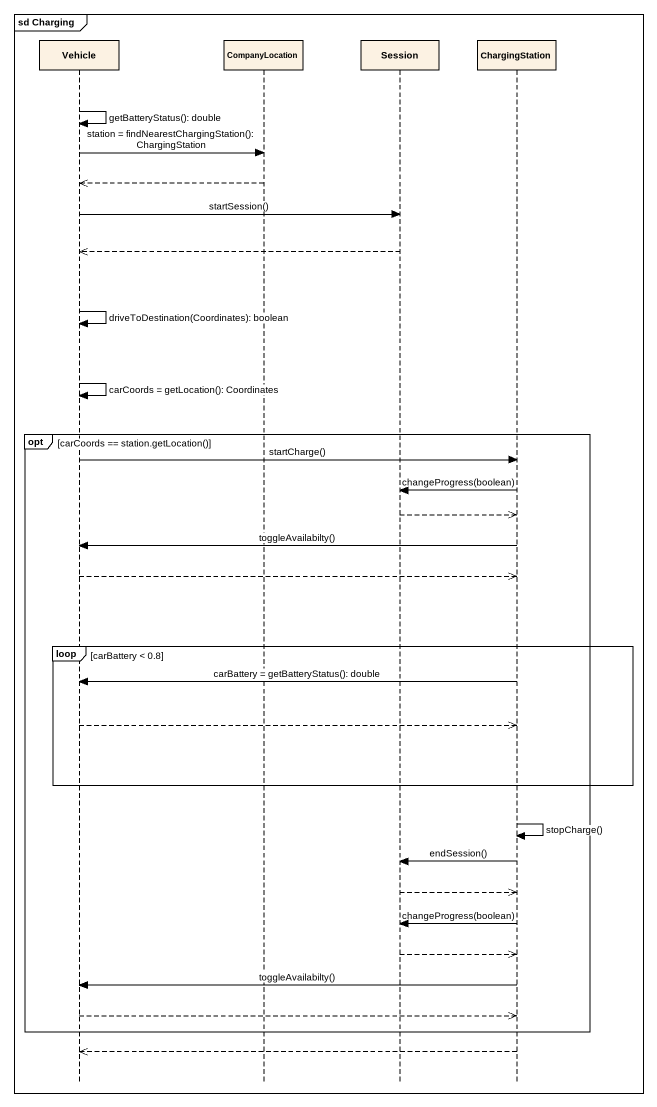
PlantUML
@startuml
mainframe sd Charging
hide footbox
participant Vehicle
participant CompanyLocation
participant Session
participant ChargingStation

Vehicle -> Vehicle : getBatteryStatus(): double
Vehicle -> CompanyLocation : station = findNearestChargingStation(): ChargingStation
CompanyLocation -->> Vehicle
Vehicle -> Session : startSession()
Session -->> Vehicle
Vehicle -> Vehicle : driveToDestination(Coordinates): boolean
Vehicle -> Vehicle : carCoords = getLocation(): Coordinates
opt carCoords == station.getLocation()
  Vehicle -> ChargingStation : startCharge()
  ChargingStation -> Session : changeProgress(boolean)
  Session -->> ChargingStation
  ChargingStation -> Vehicle : toggleAvailabilty()
  Vehicle -->> ChargingStation
  loop carBattery < 0.8
    ChargingStation -> Vehicle : carBattery = getBatteryStatus(): double
    Vehicle -->> ChargingStation
  end
  ChargingStation -> ChargingStation : stopCharge()
  ChargingStation -> Session : endSession()
  Session -->> ChargingStation
  ChargingStation -> Session : changeProgress(boolean)
  Session -->> ChargingStation
  ChargingStation -> Vehicle : toggleAvailabilty()
  Vehicle -->> ChargingStation
end
ChargingStation -->> Vehicle
@enduml
